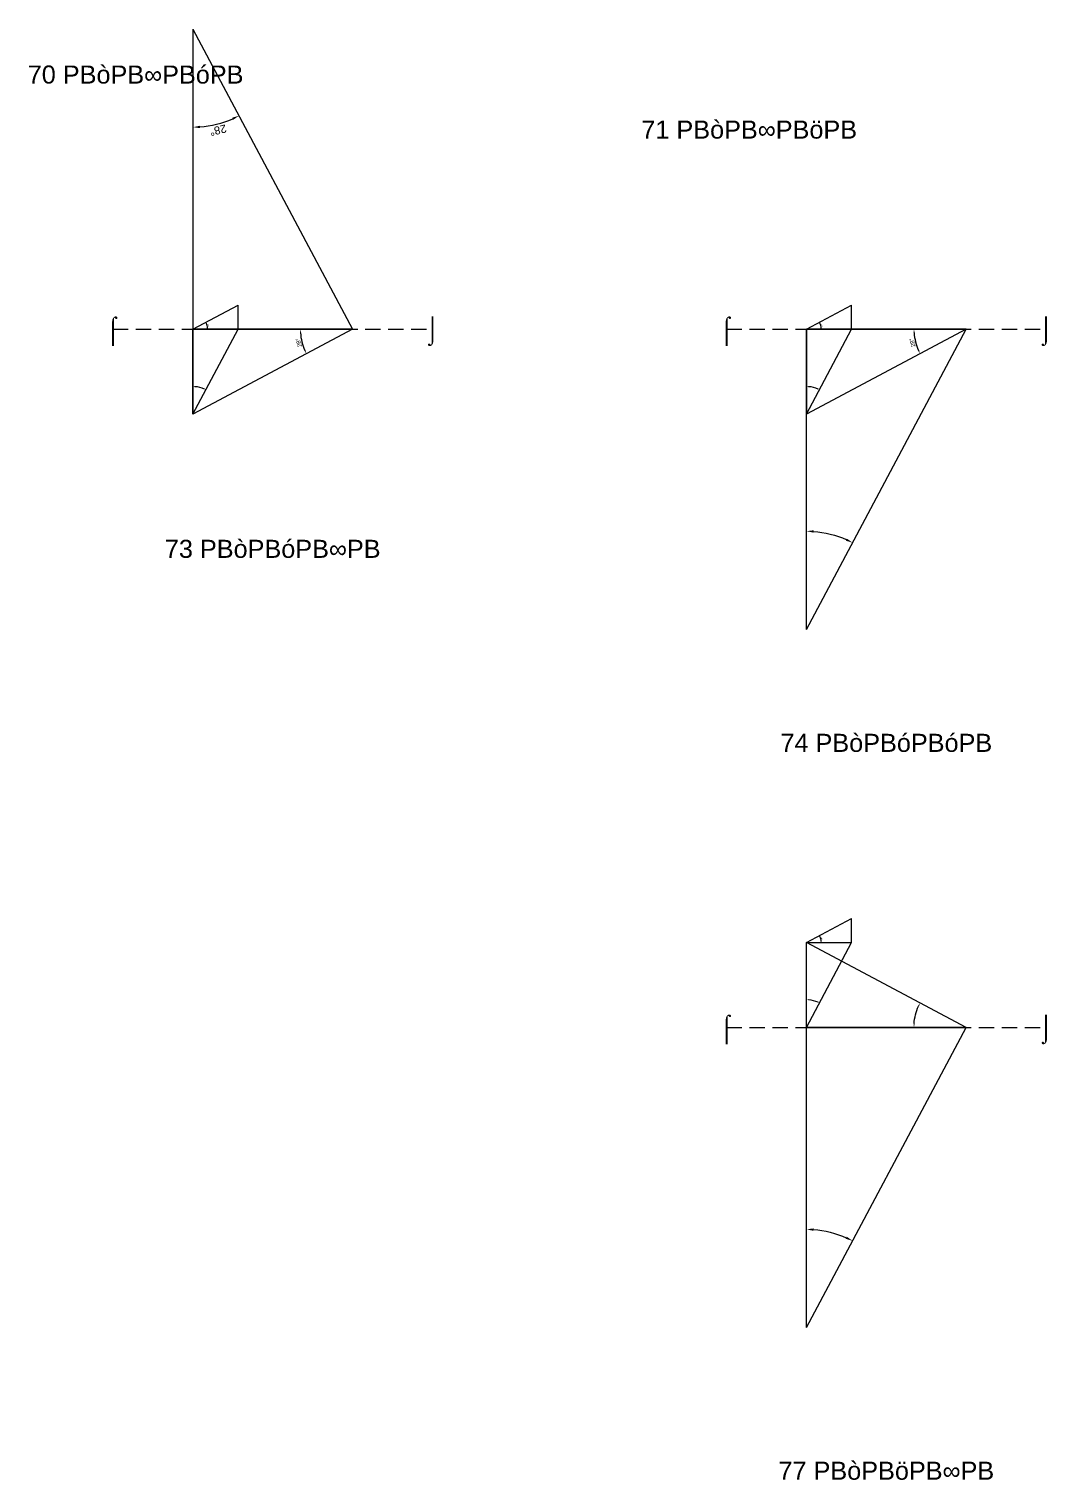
# Model space of a CAD drawing. Header units: millimetres. Extents: x 119083 to 3119777, y -5668141 to 24518.
# Drawn here: x 891925 to 1230111, y -5462558 to -4980237 of the extents above; entities that cross this region are included whole.
import ezdxf
from ezdxf.enums import TextEntityAlignment as Align

# ---------------------------------------------------------------- set-up
doc = ezdxf.new("R2010")
doc.units = ezdxf.units.MM
doc.header["$PDMODE"] = 35
doc.linetypes.add('DASHED', pattern=[19.05, 12.7, -6.35])
for name, color, linetype in [('BASE', 170, 'Continuous'), ('HYPOTENUSE', 20, 'Continuous'), ('PERPENDICULAR', 90, 'Continuous')]:
    doc.layers.add(name, color=color, linetype=linetype)
doc.styles.add('Arial', font='arial.ttf')
doc.dimstyles.new('ISO-25', dxfattribs={"dimtxt": 250, "dimasz": 100, "dimexe": 1.25, "dimexo": 0.625, "dimgap": 100, "dimtad": 1, "dimdec": 0, "dimtxsty": 'Arial', "dimcen": 2.5, "dimadec": 0, "dimazin": 0, "dimtfac": 1, "dimtdec": 0, "dimtmove": 0, "dimatfit": 3, "dimfxl": 1, "dimarcsym": 0})

# ---------------------------------------------------------------- blocks, each defined once
blk = doc.blocks.new('*D2')
at = {"color": 0, "lineweight": -2, "ltscale": 100, "transparency": 16777216}
blk.add_arc((0, 0), 4906, 4.08845, 23.91155, dxfattribs=at)
at = {"color": 0, "ltscale": 100, "transparency": 16777216}
for points in [[(4432, 1963), (4537, 2014), (4332, 2303)], [(4952, 352), (4835, 348), (4906, 0)]]:
    blk.add_solid(points, dxfattribs=at)
at = {"layer": 'Defpoints', "color": 0, "ltscale": 100, "transparency": 16777216}
for p in [(15000, 7976), (4841, 796), (0, 0), (0, 0), (15000, 0)]:
    blk.add_point(p, dxfattribs=at)
at = {"color": 0, "ltscale": 100, "transparency": 16777216, "insert": (5055, 1260), "char_height": 400, "attachment_point": 5, "rotation": 284, "style": 'Arial'}
blk.add_mtext('28°', dxfattribs=at)
blk = doc.blocks.new('GTN')
at = {"layer": 'BASE'}
blk.add_line((0, 0), (15000, 0), dxfattribs=at)
at = {"layer": 'HYPOTENUSE'}
blk.add_line((0, 0), (15000, 7975.6), dxfattribs=at)
at = {"layer": 'PERPENDICULAR'}
blk.add_line((15000, 0), (15000, 7975.6), dxfattribs=at)
at = {"color": 4, "ltscale": 100}
dim = blk.add_angular_dim_2l(base=(4841, 795.6), line1=((0, 0), (15000, 0)), line2=((0, 0), (15000, 7975.6)), dimstyle='ISO-25', override={"dimtxt": 400, "dimasz": 350, "dimgap": 100}, dxfattribs=at)
dim.commit()
dim.dimension.update_dxf_attribs({"geometry": '*D2', "text_midpoint": (5055.4, 1260.5)})

msp = doc.modelspace()

# ---------------------------------------------------------------- linework, layer by layer
at = {"linetype": 'DASHED', "ltscale": 400}
for p, q in [((919830, -5080023), (1025944, -5080023)), ((1123692, -5080023), (1229806, -5080023)), ((1123692, -5312097), (1229806, -5312097))]:
    msp.add_line(p, q, dxfattribs=at)

# ---------------------------------------------------------------- block references
at = {"linetype": 'DASHED', "ltscale": 100}
for p, xscale, yscale, zscale, rotation in [((946358, -4980237), 6.652377834264356, 6.652377834264356, 6.652377834264356, 270), ((946358, -5108234), -1.880726465346331, 1.880726465346331, 1.880726465346331, 270), ((999415, -5080023), 3.537132037454116, 3.537132037454116, 3.537132037454116, 180), ((1150221, -5108234), -1.880726465346331, 1.880726465346331, 1.880726465346331, 270), ((1203278, -5080023), 3.537132037454116, 3.537132037454116, 3.537132037454116, 180), ((1150221, -5179809), -6.652377834264341, 6.652377834264341, 6.652377834264341, 270), ((1150221, -5312097), -1.880726465346331, 1.880726465346331, 1.880726465346331, 270), ((1150221, -5411882), -6.652377834264341, 6.652377834264341, 6.652377834264341, 270)]:
    msp.add_blockref('GTN', p, dxfattribs=dict(at, xscale=xscale, yscale=yscale, zscale=zscale, rotation=rotation))
at = {"linetype": 'DASHED'}
for p in [(946358, -5080023), (1150221, -5080023), (1150221, -5283886)]:
    msp.add_blockref('GTN', p, dxfattribs=at)
at = {"linetype": 'DASHED', "ltscale": 100, "xscale": -3.537132037454116, "yscale": 3.537132037454116, "zscale": 3.537132037454116}
msp.add_blockref('GTN', (1203278, -5312097), dxfattribs=at)

# ---------------------------------------------------------------- texts
at = {"linetype": 'DASHED', "ltscale": 100, "style": 'Arial'}
for s, p in [('70 PBòPB∞PBóPB', (927330, -4995373)), ('71 PBòPB∞PBöPB', (1131192, -5013663)), ('⌠', (919830, -5080023)), ('⌡', (1025944, -5080023)), ('⌠', (1123692, -5080023)), ('⌡', (1229806, -5080023)), ('73 PBòPBóPB∞PB', (972887, -5153033)), ('74 PBòPBóPBóPB', (1176749, -5217525)), ('⌠', (1123692, -5312097)), ('⌡', (1229806, -5312097)), ('77 PBòPBöPB∞PB', (1176749, -5459473))]:
    msp.add_text(s, height=6000, dxfattribs=at).set_placement(p, align=Align.MIDDLE_CENTER)

doc.saveas('drawing.dxf')
